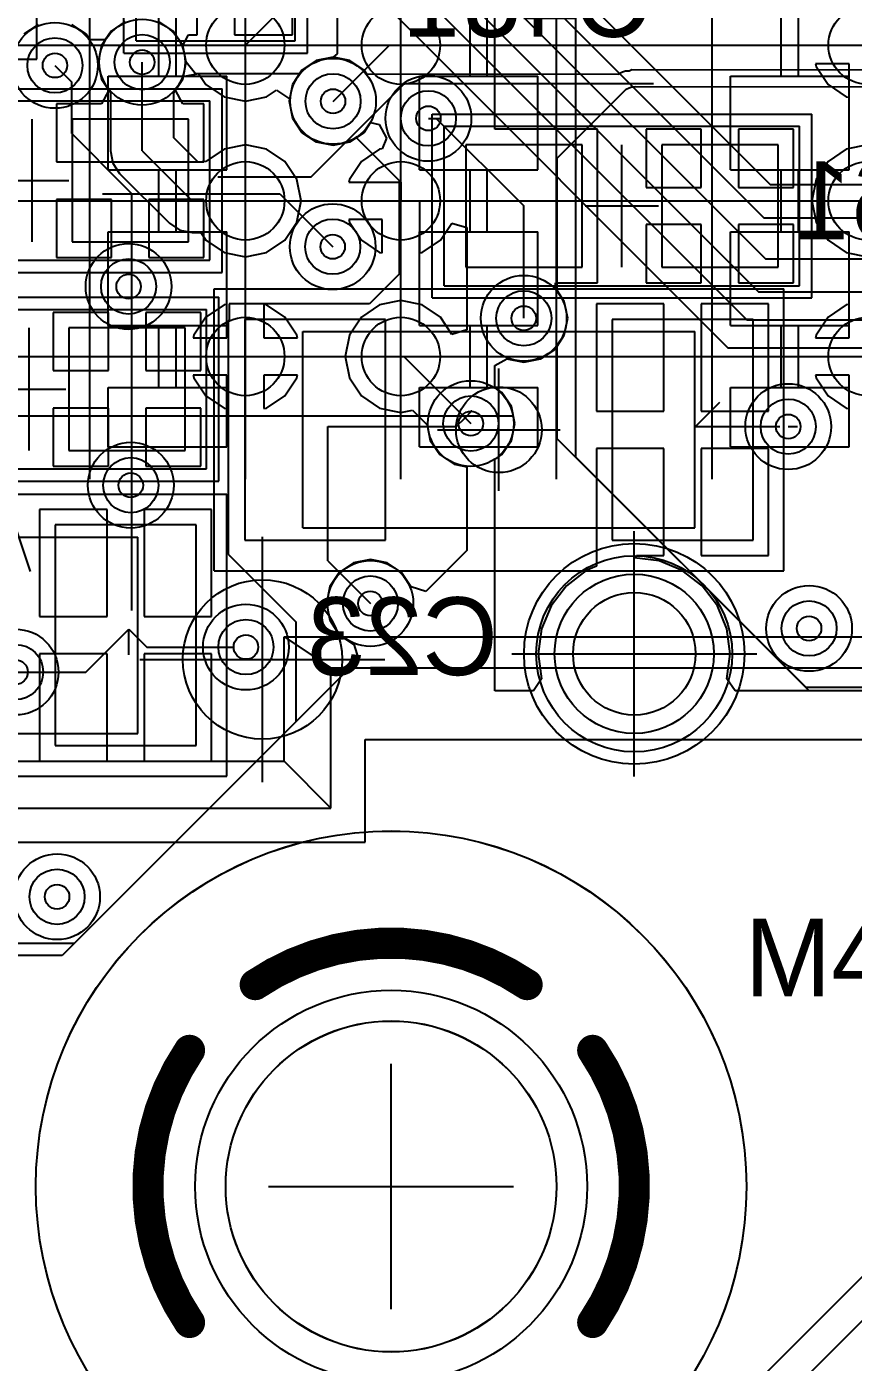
# Model space of a CAD drawing. Extents: x 28 to 300, y 18 to 330.
# Drawn here: x 140.43 to 147.17, y 117.97 to 128.86 of the extents above; entities that cross this region are included whole.
import ezdxf

# ---------------------------------------------------------------- set-up
doc = ezdxf.new("R2010")
doc.units = 0
for name, color, linetype in [('BOTTOMLAYER', 5, 'CONTINUOUS'), ('BOTTOMOVERLAY', 54, 'CONTINUOUS'), ('BOTTOMPASTE', 16, 'CONTINUOUS'), ('BOTTOMSOLDER', 6, 'CONTINUOUS'), ('DRILLDRAWING', 1, 'CONTINUOUS'), ('INTERNALPLANE1', 76, 'CONTINUOUS'), ('INTERNALPLANE6', 136, 'CONTINUOUS'), ('MECHANICAL11', 56, 'CONTINUOUS'), ('MECHANICAL14', 56, 'CONTINUOUS'), ('MECHANICAL15', 56, 'CONTINUOUS'), ('MECHANICAL16', 56, 'CONTINUOUS'), ('MECHANICAL8', 56, 'CONTINUOUS'), ('MIDLAYER1', 16, 'CONTINUOUS'), ('MIDLAYER3', 90, 'CONTINUOUS'), ('MULTILAYER', 9, 'CONTINUOUS'), ('PADHOLELAYER', 156, 'CONTINUOUS'), ('TOPLAYER', 1, 'CONTINUOUS'), ('TOPOVERLAY', 2, 'CONTINUOUS'), ('TOPPASTE', 8, 'CONTINUOUS'), ('TOPSOLDER', 216, 'CONTINUOUS'), ('VIAHOLELAYER', 16, 'CONTINUOUS')]:
    doc.layers.add(name, color=color, linetype=linetype)

msp = doc.modelspace()

# ---------------------------------------------------------------- linework, layer by layer
at = {"layer": 'BOTTOMLAYER'}
for p, q in [((142.959, 130.145), (142.959, 128.638)), ((144.247, 128.025), (144.247, 129.436)), ((141.816, 128.793), (141.816, 129.243)), ((142.121, 129.243), (142.121, 128.793)), ((142.595, 128.793), (142.595, 129.243)), ((141.23, 128.902), (141.114, 128.824)), ((141.114, 128.824), (141.036, 128.708)), ((141.699, 128.708), (141.745, 128.793)), ((141.745, 128.793), (141.816, 128.793)), ((142.121, 128.793), (142.595, 128.793)), ((141.036, 128.708), (141.009, 128.571)), ((141.726, 128.571), (141.699, 128.708)), ((141.009, 128.571), (141.036, 128.433)), ((141.699, 128.433), (141.726, 128.571)), ((142.788, 128.584), (142.672, 128.506)), ((142.926, 128.611), (142.788, 128.584)), ((142.959, 128.638), (142.926, 128.611)), ((140.656, 128.545), (140.794, 128.408)), ((142.672, 128.506), (142.594, 128.39)), ((140.794, 127.988), (140.794, 128.408)), ((141.036, 128.433), (141.096, 128.344)), ((141.639, 128.344), (141.699, 128.433)), ((142.594, 128.39), (142.567, 128.252)), ((141.096, 128.344), (141.036, 128.232)), ((141.699, 128.232), (141.639, 128.344)), ((142.567, 128.252), (142.594, 128.115)), ((141.036, 128.232), (140.668, 128.232)), ((140.668, 128.232), (140.668, 127.757)), ((141.872, 128.232), (141.699, 128.232)), ((141.872, 127.757), (141.872, 128.232)), ((140.795, 128.105), (140.795, 127.105)), ((141.745, 128.105), (140.795, 128.105)), ((141.745, 127.105), (141.745, 128.105)), ((142.594, 128.115), (142.672, 127.998)), ((143.704, 128.113), (143.769, 128.113)), ((143.769, 128.113), (144.484, 127.398)), ((143.769, 128.113), (143.799, 128.113)), ((145.086, 128.025), (144.247, 128.025)), ((145.086, 126.771), (145.086, 128.025)), ((145.932, 128.025), (145.482, 128.025)), ((145.482, 128.025), (145.482, 127.55)), ((145.932, 127.55), (145.932, 128.025)), ((146.686, 128.025), (146.236, 128.025)), ((146.236, 128.025), (146.236, 127.55)), ((146.686, 127.55), (146.686, 128.025)), ((140.794, 127.988), (141.224, 127.558)), ((142.672, 127.998), (142.788, 127.921)), ((142.788, 127.921), (142.926, 127.893)), ((142.926, 127.893), (143.063, 127.921)), ((143.063, 127.921), (143.116, 127.956)), ((143.116, 127.956), (143.467, 127.605)), ((144.009, 127.898), (144.009, 126.898)), ((144.959, 127.898), (144.009, 127.898)), ((144.959, 126.898), (144.959, 127.898)), ((145.609, 127.898), (145.609, 126.898)), ((146.559, 127.898), (145.609, 127.898)), ((146.559, 126.898), (146.559, 127.898)), ((140.668, 127.757), (141.872, 127.757)), ((143.467, 127.605), (143.467, 126.843)), ((141.043, 127.498), (141.27, 127.498)), ((141.224, 127.558), (141.284, 127.498)), ((141.27, 127.498), (141.284, 127.498)), ((141.284, 127.498), (142.491, 127.498)), ((141.284, 127.498), (141.284, 127.498)), ((141.284, 126.741), (141.284, 127.498)), ((142.491, 127.498), (142.923, 127.066)), ((145.482, 127.55), (145.932, 127.55)), ((146.236, 127.55), (146.686, 127.55)), ((141.117, 127.452), (140.668, 127.452)), ((140.668, 127.452), (140.668, 126.978)), ((141.117, 126.978), (141.117, 127.452)), ((141.872, 127.452), (141.422, 127.452)), ((141.422, 127.452), (141.422, 126.978)), ((141.872, 126.978), (141.872, 127.452)), ((144.484, 126.483), (144.484, 127.398)), ((145.932, 127.246), (145.482, 127.246)), ((145.482, 127.246), (145.482, 126.771)), ((145.932, 126.771), (145.932, 127.246)), ((146.686, 127.246), (146.236, 127.246)), ((146.236, 127.246), (146.236, 126.771)), ((146.686, 126.771), (146.686, 127.246)), ((140.795, 127.105), (141.745, 127.105)), ((140.668, 126.978), (141.117, 126.978)), ((141.422, 126.978), (141.872, 126.978)), ((143.467, 126.843), (143.224, 126.6)), ((144.009, 126.898), (144.959, 126.898)), ((145.609, 126.898), (146.559, 126.898)), ((141.284, 125.903), (141.284, 126.741)), ((144.743, 126.726), (144.743, 126.771)), ((144.743, 126.771), (145.086, 126.771)), ((144.814, 126.619), (144.743, 126.726)), ((145.482, 126.771), (145.932, 126.771)), ((146.236, 126.771), (146.686, 126.771)), ((144.842, 126.482), (144.814, 126.619)), ((141.092, 126.53), (140.642, 126.53)), ((140.642, 126.53), (140.642, 126.055)), ((141.092, 126.055), (141.092, 126.53)), ((141.846, 126.53), (141.397, 126.53)), ((141.397, 126.53), (141.397, 126.055)), ((141.846, 126.055), (141.846, 126.53)), ((143.224, 126.6), (142.078, 126.6)), ((142.078, 126.6), (142.078, 126.469)), ((145.627, 126.6), (145.078, 126.6)), ((145.078, 126.6), (145.078, 125.725)), ((145.627, 125.725), (145.627, 126.6)), ((146.482, 126.6), (145.932, 126.6)), ((145.932, 126.6), (145.932, 125.725)), ((146.482, 125.725), (146.482, 126.6)), ((140.769, 126.403), (140.769, 125.403)), ((141.719, 126.403), (140.769, 126.403)), ((141.719, 125.403), (141.719, 126.403)), ((142.078, 126.469), (142.07, 126.462)), ((142.07, 126.462), (142.07, 124.557)), ((143.355, 126.473), (142.205, 126.473)), ((142.205, 126.473), (142.205, 124.673)), ((143.355, 124.673), (143.355, 126.473)), ((144.483, 126.482), (144.484, 126.483)), ((144.814, 126.344), (144.842, 126.482)), ((146.355, 126.473), (145.205, 126.473)), ((145.205, 126.473), (145.205, 124.673)), ((146.355, 124.673), (146.355, 126.473)), ((144.737, 126.228), (144.814, 126.344)), ((144.62, 126.15), (144.737, 126.228)), ((144.247, 126.097), (144.345, 126.15)), ((144.247, 125.916), (144.247, 126.097)), ((144.345, 126.15), (144.483, 126.123)), ((144.483, 126.123), (144.62, 126.15)), ((140.642, 126.055), (141.092, 126.055)), ((141.397, 126.055), (141.846, 126.055)), ((141.284, 125.12), (141.284, 125.903)), ((144.305, 125.877), (144.247, 125.916)), ((144.383, 125.761), (144.305, 125.877)), ((141.092, 125.75), (140.642, 125.75)), ((140.642, 125.75), (140.642, 125.276)), ((141.092, 125.276), (141.092, 125.75)), ((141.846, 125.75), (141.397, 125.75)), ((141.397, 125.75), (141.397, 125.276)), ((141.846, 125.276), (141.846, 125.75)), ((144.41, 125.623), (144.383, 125.761)), ((145.884, 125.598), (146.084, 125.798)), ((143.932, 125.598), (144.004, 125.67)), ((144.004, 125.67), (144.06, 125.726)), ((144.383, 125.486), (144.41, 125.623)), ((145.078, 125.725), (145.627, 125.725)), ((145.932, 125.725), (146.482, 125.725)), ((142.884, 125.598), (143.932, 125.598)), ((142.884, 125.573), (142.884, 125.598)), ((142.884, 124.502), (142.884, 125.573)), ((145.884, 125.598), (146.574, 125.598)), ((144.305, 125.37), (144.383, 125.486)), ((145.627, 125.42), (145.078, 125.42)), ((145.078, 125.42), (145.078, 124.754)), ((145.627, 124.546), (145.627, 125.42)), ((146.482, 125.42), (145.932, 125.42)), ((145.932, 125.42), (145.932, 124.546)), ((146.482, 124.546), (146.482, 125.42)), ((140.769, 125.403), (141.719, 125.403)), ((144.247, 125.331), (144.305, 125.37)), ((144.247, 123.444), (144.247, 125.331)), ((140.642, 125.276), (141.092, 125.276)), ((141.397, 125.276), (141.846, 125.276)), ((141.284, 124.098), (141.284, 125.12)), ((141.081, 124.923), (140.531, 124.923)), ((140.531, 124.923), (140.531, 124.049)), ((141.081, 124.049), (141.081, 124.923)), ((141.935, 124.923), (141.385, 124.923)), ((141.385, 124.923), (141.385, 124.049)), ((141.935, 124.049), (141.935, 124.923)), ((141.808, 124.796), (140.658, 124.796)), ((140.658, 124.796), (140.658, 122.996)), ((141.808, 122.996), (141.808, 124.796)), ((145.078, 124.754), (145.078, 124.754)), ((145.078, 124.754), (145.078, 124.754)), ((145.078, 124.754), (145.078, 124.546)), ((142.205, 124.673), (143.355, 124.673)), ((145.205, 124.673), (146.355, 124.673)), ((142.07, 124.557), (142.078, 124.549)), ((142.078, 124.549), (142.078, 124.546)), ((142.078, 124.546), (142.081, 124.546)), ((142.081, 124.546), (142.621, 124.005)), ((145.078, 124.546), (145.078, 124.546)), ((145.078, 124.546), (145.078, 124.459)), ((145.385, 124.529), (145.402, 124.546)), ((145.402, 124.546), (145.627, 124.546)), ((145.932, 124.546), (146.482, 124.546)), ((142.884, 124.502), (143.231, 124.155)), ((144.993, 124.424), (144.831, 124.299)), ((145.078, 124.459), (144.993, 124.424)), ((145.588, 124.502), (145.385, 124.529)), ((145.777, 124.424), (145.588, 124.502)), ((145.939, 124.299), (145.777, 124.424)), ((144.831, 124.299), (144.706, 124.137)), ((146.064, 124.137), (145.939, 124.299)), ((144.706, 124.137), (144.628, 123.948)), ((146.142, 123.948), (146.064, 124.137)), ((140.531, 124.049), (141.081, 124.049)), ((141.385, 124.049), (141.935, 124.049)), ((142.621, 124.005), (142.621, 123.19)), ((140.909, 123.596), (141.221, 123.908)), ((141.221, 123.908), (141.259, 123.946)), ((141.259, 123.896), (141.259, 123.946)), ((141.259, 123.946), (141.271, 123.934)), ((141.259, 123.737), (141.259, 123.896)), ((141.271, 123.934), (141.405, 123.8)), ((144.628, 123.948), (144.601, 123.745)), ((146.169, 123.745), (146.142, 123.948)), ((141.405, 123.8), (142.113, 123.8)), ((141.081, 123.744), (140.531, 123.744)), ((140.531, 123.744), (140.531, 122.869)), ((141.081, 122.869), (141.081, 123.744)), ((141.935, 123.744), (141.385, 123.744)), ((141.385, 123.744), (141.385, 122.869)), ((141.935, 122.869), (141.935, 123.744)), ((144.601, 123.745), (144.628, 123.542)), ((146.142, 123.542), (146.169, 123.745)), ((140.335, 123.596), (140.909, 123.596)), ((144.563, 123.444), (144.247, 123.444)), ((144.628, 123.542), (144.563, 123.444)), ((146.208, 123.444), (146.142, 123.542)), ((149.2, 123.444), (146.208, 123.444)), ((142.621, 123.19), (140.813, 121.382)), ((140.658, 122.996), (141.808, 122.996)), ((140.531, 122.869), (141.081, 122.869)), ((141.385, 122.869), (141.935, 122.869)), ((140.813, 121.382), (136.482, 121.382))]:
    msp.add_line(p, q, dxfattribs=at)
for centre, radius in [((141.368, 128.571), 0.225), ((140.656, 128.545), 0.225), ((142.926, 128.252), 0.225), ((143.704, 128.113), 0.225), ((142.923, 127.066), 0.225), ((141.257, 126.741), 0.225), ((144.483, 126.482), 0.225), ((144.051, 125.623), 0.225), ((146.642, 125.598), 0.225), ((141.275, 125.12), 0.225), ((143.231, 124.155), 0.225), ((145.385, 123.745), 0.5), ((146.812, 123.952), 0.225), ((142.215, 123.8), 0.225), ((140.335, 123.596), 0.225), ((143.4, 119.4), 2.9), ((140.673, 121.763), 0.225)]:
    msp.add_circle(centre, radius, dxfattribs=at)
at = {"layer": 'BOTTOMOVERLAY'}
for p, q in [((142.748, 127.635), (143.51, 128.397)), ((143.51, 128.397), (145.542, 128.397)), ((140.47, 127.105), (140.47, 128.105)), ((145.284, 126.898), (145.284, 127.898)), ((141.986, 127.635), (142.748, 127.635)), ((140.444, 125.403), (140.444, 126.403)), ((143.73, 126.373), (144.83, 126.373)), ((143.73, 124.773), (144.83, 124.773))]:
    msp.add_line(p, q, dxfattribs=at)
at = {"layer": 'BOTTOMPASTE'}
for p, q in [((140.795, 128.105), (140.795, 127.105)), ((141.745, 128.105), (140.795, 128.105)), ((141.745, 127.105), (141.745, 128.105)), ((144.009, 127.898), (144.009, 126.898)), ((144.959, 127.898), (144.009, 127.898)), ((144.959, 126.898), (144.959, 127.898)), ((145.609, 127.898), (145.609, 126.898)), ((146.559, 127.898), (145.609, 127.898)), ((146.559, 126.898), (146.559, 127.898)), ((140.795, 127.105), (141.745, 127.105)), ((144.009, 126.898), (144.959, 126.898)), ((145.609, 126.898), (146.559, 126.898)), ((140.769, 126.403), (140.769, 125.403)), ((141.719, 126.403), (140.769, 126.403)), ((141.719, 125.403), (141.719, 126.403)), ((143.355, 126.473), (142.205, 126.473)), ((142.205, 126.473), (142.205, 124.673)), ((143.355, 124.673), (143.355, 126.473)), ((146.355, 126.473), (145.205, 126.473)), ((145.205, 126.473), (145.205, 124.673)), ((146.355, 124.673), (146.355, 126.473)), ((140.769, 125.403), (141.719, 125.403)), ((141.808, 124.796), (140.658, 124.796)), ((140.658, 124.796), (140.658, 122.996)), ((141.808, 122.996), (141.808, 124.796)), ((142.205, 124.673), (143.355, 124.673)), ((145.205, 124.673), (146.355, 124.673)), ((140.658, 122.996), (141.808, 122.996))]:
    msp.add_line(p, q, dxfattribs=at)
at = {"layer": 'BOTTOMSOLDER'}
for p, q in [((140.795, 128.105), (140.795, 127.105)), ((141.745, 128.105), (140.795, 128.105)), ((141.745, 127.105), (141.745, 128.105)), ((144.009, 127.898), (144.009, 126.898)), ((144.959, 127.898), (144.009, 127.898)), ((144.959, 126.898), (144.959, 127.898)), ((145.609, 127.898), (145.609, 126.898)), ((146.559, 127.898), (145.609, 127.898)), ((146.559, 126.898), (146.559, 127.898)), ((140.795, 127.105), (141.745, 127.105)), ((144.009, 126.898), (144.959, 126.898)), ((145.609, 126.898), (146.559, 126.898)), ((140.769, 126.403), (140.769, 125.403)), ((141.719, 126.403), (140.769, 126.403)), ((141.719, 125.403), (141.719, 126.403)), ((143.355, 126.473), (142.205, 126.473)), ((142.205, 126.473), (142.205, 124.673)), ((143.355, 124.673), (143.355, 126.473)), ((146.355, 126.473), (145.205, 126.473)), ((145.205, 126.473), (145.205, 124.673)), ((146.355, 124.673), (146.355, 126.473)), ((140.769, 125.403), (141.719, 125.403)), ((141.808, 124.796), (140.658, 124.796)), ((140.658, 124.796), (140.658, 122.996)), ((141.808, 122.996), (141.808, 124.796)), ((142.205, 124.673), (143.355, 124.673)), ((145.205, 124.673), (146.355, 124.673)), ((140.658, 122.996), (141.808, 122.996))]:
    msp.add_line(p, q, dxfattribs=at)
for centre, radius in [((145.385, 123.745), 0.8), ((143.4, 119.4), 2.9)]:
    msp.add_circle(centre, radius, dxfattribs=at)
at = {"layer": 'DRILLDRAWING'}
for centre, radius in [((140.656, 128.545), 0.1), ((141.368, 128.571), 0.1), ((142.926, 128.252), 0.1), ((143.704, 128.113), 0.1), ((142.923, 127.066), 0.1), ((141.257, 126.741), 0.1), ((144.483, 126.482), 0.1), ((144.051, 125.623), 0.1), ((146.642, 125.598), 0.1), ((141.275, 125.12), 0.1), ((145.385, 123.745), 0.65), ((143.231, 124.155), 0.1), ((146.812, 123.952), 0.1), ((142.215, 123.8), 0.1), ((140.335, 123.596), 0.1), ((140.673, 121.763), 0.1), ((143.4, 119.4), 1.35)]:
    msp.add_circle(centre, radius, dxfattribs=at)
at = {"layer": 'INTERNALPLANE1'}
for centre, radius in [((141.368, 128.571), 0.35), ((142.926, 128.252), 0.35), ((143.704, 128.113), 0.35), ((144.483, 126.482), 0.35), ((144.051, 125.623), 0.35), ((146.642, 125.598), 0.35), ((145.385, 123.745), 0.9), ((143.231, 124.155), 0.35), ((146.812, 123.952), 0.35), ((143.4, 119.4), 1.6)]:
    msp.add_circle(centre, radius, dxfattribs=at)
at = {"layer": 'INTERNALPLANE6', "const_width": 0.254}
for points in [[(142.29, 121.046, -0.305731), (144.51, 121.046)], [(141.754, 118.29, -0.305731), (141.754, 120.51)], [(145.046, 120.51, -0.305731), (145.046, 118.29)]]:
    msp.add_lwpolyline(points, format="xyb", dxfattribs=at)
at = {"layer": 'INTERNALPLANE6', "const_width": 0.127}
for points in [[(142.227, 121.046, 1), (142.354, 121.046, 1)], [(144.447, 121.046, 1), (144.574, 121.046, 1)], [(141.691, 120.51, 1), (141.818, 120.51, 1)], [(144.982, 120.51, 1), (145.109, 120.51, 1)], [(141.691, 118.29, 1), (141.818, 118.29, 1)], [(144.982, 118.29, 1), (145.109, 118.29, 1)]]:
    msp.add_lwpolyline(points, format="xyb", close=True, dxfattribs=at)
at = {"layer": 'INTERNALPLANE6'}
for centre, radius in [((140.656, 128.545), 0.35), ((142.923, 127.066), 0.35), ((141.257, 126.741), 0.35), ((146.642, 125.598), 0.35), ((141.275, 125.12), 0.35), ((145.385, 123.745), 0.9), ((146.812, 123.952), 0.35), ((142.215, 123.8), 0.35), ((140.335, 123.596), 0.35), ((140.673, 121.763), 0.35)]:
    msp.add_circle(centre, radius, dxfattribs=at)
at = {"layer": 'MECHANICAL11'}
for p, q in [((139.776, 125.685), (144.4, 125.685)), ((140.03, 125.685), (140.453, 124.415)), ((142.35, 123.699), (142.35, 124.699)), ((141.35, 123.699), (142.35, 123.699)), ((142.35, 122.699), (142.35, 123.699)), ((142.35, 123.699), (143.35, 123.699)), ((143.4, 119.399), (143.4, 120.399)), ((142.4, 119.399), (143.4, 119.399)), ((143.4, 118.399), (143.4, 119.399)), ((143.4, 119.399), (144.4, 119.399))]:
    msp.add_line(p, q, dxfattribs=at)
for centre, radius in [((142.35, 123.699), 0.65), ((143.4, 119.399), 2.9), ((143.4, 119.399), 1.35)]:
    msp.add_circle(centre, radius, dxfattribs=at)
at = {"layer": 'MECHANICAL14'}
for p, q in [((141.318, 128.745), (141.318, 131.645)), ((142.618, 128.745), (142.618, 131.645)), ((141.505, 128.456), (141.505, 128.964)), ((141.645, 128.456), (141.645, 128.964)), ((144.045, 128.456), (144.045, 128.964)), ((144.185, 128.456), (144.185, 128.964)), ((146.585, 128.456), (146.585, 128.964)), ((146.725, 128.456), (146.725, 128.964)), ((141.318, 128.745), (142.618, 128.745)), ((141.091, 127.694), (141.091, 128.456)), ((141.091, 128.456), (142.059, 128.456)), ((142.059, 127.694), (142.059, 128.456)), ((143.631, 127.694), (143.631, 128.456)), ((143.631, 128.456), (144.599, 128.456)), ((144.599, 127.694), (144.599, 128.456)), ((146.171, 127.694), (146.171, 128.456)), ((146.171, 128.456), (147.139, 128.456)), ((147.139, 127.694), (147.139, 128.456)), ((139.02, 128.255), (141.92, 128.255)), ((141.92, 126.955), (141.92, 128.255)), ((143.834, 126.748), (143.834, 128.048)), ((143.834, 128.048), (146.734, 128.048)), ((146.734, 126.748), (146.734, 128.048)), ((141.091, 127.694), (142.059, 127.694)), ((141.505, 127.186), (141.505, 127.694)), ((141.645, 127.186), (141.645, 127.694)), ((143.631, 127.694), (144.599, 127.694)), ((144.045, 127.186), (144.045, 127.694)), ((144.185, 127.186), (144.185, 127.694)), ((146.171, 127.694), (147.139, 127.694)), ((146.585, 127.186), (146.585, 127.694)), ((146.725, 127.186), (146.725, 127.694)), ((141.091, 126.424), (141.091, 127.186)), ((141.091, 127.186), (142.059, 127.186)), ((142.059, 126.424), (142.059, 127.186)), ((143.631, 126.424), (143.631, 127.186)), ((143.631, 127.186), (144.599, 127.186)), ((144.599, 126.424), (144.599, 127.186)), ((146.171, 126.424), (146.171, 127.186)), ((146.171, 127.186), (147.139, 127.186)), ((147.139, 126.424), (147.139, 127.186)), ((139.02, 126.955), (141.92, 126.955)), ((143.834, 126.748), (146.734, 126.748)), ((138.994, 126.553), (141.894, 126.553)), ((141.894, 125.253), (141.894, 126.553)), ((141.091, 126.424), (142.059, 126.424)), ((141.505, 125.916), (141.505, 126.424)), ((141.645, 125.916), (141.645, 126.424)), ((143.631, 126.424), (144.599, 126.424)), ((144.045, 125.916), (144.045, 126.424)), ((144.185, 125.916), (144.185, 126.424)), ((146.171, 126.424), (147.139, 126.424)), ((146.585, 125.916), (146.585, 126.424)), ((146.725, 125.916), (146.725, 126.424)), ((142.68, 126.373), (145.88, 126.373)), ((142.68, 124.773), (142.68, 126.373)), ((145.88, 124.773), (145.88, 126.373)), ((141.091, 125.433), (141.091, 125.916)), ((141.091, 125.916), (142.059, 125.916)), ((142.059, 125.433), (142.059, 125.916)), ((143.631, 125.433), (143.631, 125.916)), ((143.631, 125.916), (144.599, 125.916)), ((144.599, 125.433), (144.599, 125.916)), ((146.171, 125.433), (146.171, 125.916)), ((146.171, 125.916), (147.139, 125.916)), ((147.139, 125.433), (147.139, 125.916)), ((141.091, 125.433), (142.059, 125.433)), ((143.631, 125.433), (144.599, 125.433)), ((146.171, 125.433), (147.139, 125.433)), ((138.994, 125.253), (141.894, 125.253)), ((142.68, 124.773), (145.88, 124.773)), ((138.133, 124.696), (141.333, 124.696)), ((141.333, 123.096), (141.333, 124.696)), ((142.528, 123.884), (142.909, 123.63)), ((142.528, 122.868), (142.528, 123.884)), ((142.528, 123.884), (148.243, 123.884)), ((142.909, 123.63), (147.862, 123.63)), ((142.909, 122.487), (142.909, 123.63)), ((138.133, 123.096), (141.333, 123.096)), ((143.188, 122.208), (143.188, 123.046)), ((143.188, 123.046), (147.582, 123.046)), ((139.53, 122.868), (142.528, 122.868)), ((142.528, 122.868), (142.909, 122.487)), ((139.149, 122.487), (142.909, 122.487)), ((138.768, 122.208), (143.188, 122.208))]:
    msp.add_line(p, q, dxfattribs=at)
at = {"layer": 'MECHANICAL15'}
for p, q in [((141.218, 128.645), (141.218, 131.745)), ((142.718, 128.645), (142.718, 131.745)), ((140.508, 128.595), (140.508, 131.695)), ((139.008, 128.595), (140.508, 128.595)), ((141.218, 128.645), (142.718, 128.645)), ((143.734, 128.148), (146.834, 128.148)), ((143.734, 126.648), (143.734, 128.148)), ((146.834, 126.648), (146.834, 128.148)), ((145.284, 127.098), (145.284, 127.698)), ((144.984, 127.398), (145.584, 127.398)), ((143.734, 126.648), (146.834, 126.648)), ((137.408, 125.046), (142.058, 125.046)), ((142.058, 122.746), (142.058, 125.046)), ((137.408, 122.746), (142.058, 122.746))]:
    msp.add_line(p, q, dxfattribs=at)
at = {"layer": 'MECHANICAL16'}
for p, q in [((138.92, 128.355), (142.02, 128.355)), ((142.02, 126.855), (142.02, 128.355)), ((140.47, 127.305), (140.47, 127.905)), ((140.17, 127.605), (140.77, 127.605)), ((138.92, 126.855), (142.02, 126.855)), ((141.955, 126.723), (146.605, 126.723)), ((141.955, 124.423), (141.955, 126.723)), ((146.605, 124.423), (146.605, 126.723)), ((138.894, 126.653), (141.994, 126.653)), ((141.994, 125.153), (141.994, 126.653)), ((140.444, 125.603), (140.444, 126.203)), ((144.28, 125.073), (144.28, 126.073)), ((140.144, 125.903), (140.744, 125.903)), ((143.78, 125.573), (144.78, 125.573)), ((138.894, 125.153), (141.994, 125.153)), ((141.955, 124.423), (146.605, 124.423))]:
    msp.add_line(p, q, dxfattribs=at)
msp.add_circle((144.28, 125.573), 0.35, dxfattribs=at)
at = {"layer": 'MECHANICAL8'}
for p, q in [((140.94, 128.71), (140.94, 129.71)), ((142.21, 128.71), (142.21, 129.71)), ((143.48, 128.71), (143.48, 129.71)), ((144.75, 128.71), (144.75, 129.71)), ((146.02, 128.71), (146.02, 129.71)), ((139.67, 128.71), (140.67, 128.71)), ((139.94, 128.71), (140.94, 128.71)), ((140.94, 127.71), (140.94, 128.71)), ((140.94, 128.71), (141.94, 128.71)), ((141.21, 128.71), (142.21, 128.71)), ((142.21, 127.71), (142.21, 128.71)), ((142.21, 128.71), (143.21, 128.71)), ((142.48, 128.71), (143.48, 128.71)), ((143.48, 127.71), (143.48, 128.71)), ((143.48, 128.71), (144.48, 128.71)), ((143.75, 128.71), (144.75, 128.71)), ((144.75, 127.71), (144.75, 128.71)), ((144.75, 128.71), (145.75, 128.71)), ((145.02, 128.71), (146.02, 128.71)), ((146.02, 127.71), (146.02, 128.71)), ((146.02, 128.71), (147.02, 128.71)), ((146.29, 128.71), (147.29, 128.71)), ((140.94, 127.44), (140.94, 128.44)), ((142.21, 127.44), (142.21, 128.44)), ((143.48, 127.44), (143.48, 128.44)), ((144.75, 127.44), (144.75, 128.44)), ((146.02, 127.44), (146.02, 128.44)), ((139.67, 127.44), (140.67, 127.44)), ((139.94, 127.44), (140.94, 127.44)), ((140.94, 126.44), (140.94, 127.44)), ((140.94, 127.44), (141.94, 127.44)), ((141.21, 127.44), (142.21, 127.44)), ((142.21, 126.44), (142.21, 127.44)), ((142.21, 127.44), (143.21, 127.44)), ((142.48, 127.44), (143.48, 127.44)), ((143.48, 126.44), (143.48, 127.44)), ((143.48, 127.44), (144.48, 127.44)), ((143.75, 127.44), (144.75, 127.44)), ((144.75, 126.44), (144.75, 127.44)), ((144.75, 127.44), (145.75, 127.44)), ((145.02, 127.44), (146.02, 127.44)), ((146.02, 126.44), (146.02, 127.44)), ((146.02, 127.44), (147.02, 127.44)), ((146.29, 127.44), (147.29, 127.44)), ((140.94, 126.17), (140.94, 127.17)), ((142.21, 126.17), (142.21, 127.17)), ((143.48, 126.17), (143.48, 127.17)), ((144.75, 126.17), (144.75, 127.17)), ((146.02, 126.17), (146.02, 127.17)), ((139.67, 126.17), (140.67, 126.17)), ((139.94, 126.17), (140.94, 126.17)), ((140.94, 125.17), (140.94, 126.17)), ((140.94, 126.17), (141.94, 126.17)), ((141.21, 126.17), (142.21, 126.17)), ((142.21, 125.17), (142.21, 126.17)), ((142.21, 126.17), (143.21, 126.17)), ((142.48, 126.17), (143.48, 126.17)), ((143.48, 125.17), (143.48, 126.17)), ((143.48, 126.17), (144.48, 126.17)), ((143.75, 126.17), (144.75, 126.17)), ((144.75, 125.17), (144.75, 126.17)), ((144.75, 126.17), (145.75, 126.17)), ((145.02, 126.17), (146.02, 126.17)), ((146.02, 125.17), (146.02, 126.17)), ((146.02, 126.17), (147.02, 126.17)), ((146.29, 126.17), (147.29, 126.17)), ((145.385, 123.745), (145.385, 124.745)), ((144.385, 123.745), (145.385, 123.745)), ((145.385, 122.745), (145.385, 123.745)), ((145.385, 123.745), (146.385, 123.745))]:
    msp.add_line(p, q, dxfattribs=at)
at = {"layer": 'MIDLAYER1'}
for p, q in [((143.946, 130.121), (146.495, 127.572)), ((143.851, 129.893), (146.444, 127.301)), ((143.757, 129.664), (146.455, 126.966)), ((143.662, 129.436), (146.399, 126.699)), ((144.032, 115.451), (157.856, 129.275)), ((143.567, 129.207), (146.304, 126.47)), ((144.137, 115.197), (157.962, 129.021)), ((143.411, 128.978), (146.148, 126.242)), ((146.495, 127.572), (152.426, 127.572)), ((146.444, 127.301), (152.478, 127.301)), ((146.455, 126.966), (152.466, 126.966)), ((146.399, 126.699), (152.523, 126.699)), ((146.304, 126.47), (152.617, 126.47)), ((146.148, 126.242), (152.712, 126.242))]:
    msp.add_line(p, q, dxfattribs=at)
for centre, radius in [((141.368, 128.571), 0.225), ((140.656, 128.545), 0.225), ((142.926, 128.252), 0.225), ((143.704, 128.113), 0.225), ((142.923, 127.066), 0.225), ((141.257, 126.741), 0.225), ((144.483, 126.482), 0.225), ((144.051, 125.623), 0.225), ((146.642, 125.598), 0.225), ((141.275, 125.12), 0.225), ((143.231, 124.155), 0.225), ((145.385, 123.745), 0.5), ((146.812, 123.952), 0.225), ((142.215, 123.8), 0.225), ((140.335, 123.596), 0.225), ((143.4, 119.4), 2.9), ((140.673, 121.763), 0.225)]:
    msp.add_circle(centre, radius, dxfattribs=at)
at = {"layer": 'MIDLAYER3'}
for p, q in [((141.23, 128.902), (141.114, 128.824)), ((141.621, 128.824), (141.505, 128.902)), ((140.519, 128.877), (140.403, 128.799)), ((140.91, 128.799), (140.794, 128.877)), ((140.94, 128.754), (140.91, 128.799)), ((141.114, 128.824), (141.067, 128.754)), ((141.699, 128.708), (141.621, 128.824)), ((141.067, 128.754), (140.94, 128.754)), ((141.726, 128.571), (141.699, 128.708)), ((141.804, 128.476), (141.726, 128.571)), ((142.788, 128.584), (142.672, 128.506)), ((142.926, 128.611), (142.788, 128.584)), ((143.063, 128.584), (142.926, 128.611)), ((143.18, 128.506), (143.063, 128.584)), ((142.651, 128.475), (141.804, 128.476)), ((142.672, 128.506), (142.651, 128.475)), ((143.201, 128.474), (143.18, 128.506)), ((145.258, 128.47), (143.201, 128.474)), ((145.267, 128.479), (145.258, 128.47)), ((145.289, 128.489), (145.267, 128.479)), ((145.313, 128.499), (145.289, 128.489)), ((145.289, 128.489), (145.289, 128.489)), ((145.341, 128.499), (145.313, 128.499)), ((145.342, 128.499), (145.341, 128.499)), ((145.366, 128.509), (145.342, 128.499)), ((145.342, 128.499), (145.342, 128.499)), ((145.342, 128.499), (145.342, 128.499)), ((147.473, 128.507), (145.366, 128.509)), ((144.755, 127.787), (145.32, 128.352)), ((145.32, 128.352), (145.342, 128.362)), ((145.342, 128.362), (145.365, 128.371)), ((145.342, 128.362), (145.342, 128.362)), ((145.342, 128.362), (145.342, 128.362)), ((145.342, 128.362), (145.342, 128.362)), ((145.365, 128.371), (145.39, 128.37)), ((145.39, 128.37), (145.392, 128.372)), ((145.392, 128.372), (147.446, 128.37)), ((144.755, 126.709), (144.755, 127.787)), ((144.814, 126.619), (144.755, 126.709)), ((144.842, 126.482), (144.814, 126.619)), ((144.814, 126.344), (144.842, 126.482)), ((144.755, 126.255), (144.814, 126.344)), ((144.755, 125.499), (144.755, 126.255)), ((146.788, 123.469), (144.755, 125.499)), ((150.127, 123.469), (146.788, 123.469))]:
    msp.add_line(p, q, dxfattribs=at)
for centre, radius in [((141.368, 128.571), 0.225), ((140.656, 128.545), 0.225), ((142.926, 128.252), 0.225), ((143.704, 128.113), 0.225), ((142.923, 127.066), 0.225), ((141.257, 126.741), 0.225), ((144.483, 126.482), 0.225), ((144.051, 125.623), 0.225), ((146.642, 125.598), 0.225), ((141.275, 125.12), 0.225), ((143.231, 124.155), 0.225), ((145.385, 123.745), 0.5), ((146.812, 123.952), 0.225), ((142.215, 123.8), 0.225), ((140.335, 123.596), 0.225), ((143.4, 119.4), 2.9), ((140.673, 121.763), 0.225)]:
    msp.add_circle(centre, radius, dxfattribs=at)
at = {"layer": 'MULTILAYER'}
for centre, radius in [((141.368, 128.571), 0.225), ((140.656, 128.545), 0.225), ((142.926, 128.252), 0.225), ((143.704, 128.113), 0.225), ((142.923, 127.066), 0.225), ((141.257, 126.741), 0.225), ((144.483, 126.482), 0.225), ((144.051, 125.623), 0.225), ((146.642, 125.598), 0.225), ((141.275, 125.12), 0.225), ((143.231, 124.155), 0.225), ((145.385, 123.745), 0.5), ((146.812, 123.952), 0.225), ((142.215, 123.8), 0.225), ((140.335, 123.596), 0.225), ((143.4, 119.4), 2.9), ((140.673, 121.763), 0.225)]:
    msp.add_circle(centre, radius, dxfattribs=at)
at = {"layer": 'PADHOLELAYER'}
for centre, radius in [((145.385, 123.745), 0.65), ((143.4, 119.4), 1.35)]:
    msp.add_circle(centre, radius, dxfattribs=at)
at = {"layer": 'TOPLAYER'}
for p, q in [((144.907, 125.349), (144.907, 129.464)), ((142.21, 128.71), (142.741, 129.241)), ((141.23, 128.902), (141.114, 128.824)), ((141.114, 128.824), (141.036, 128.708)), ((141.036, 128.708), (141.009, 128.571)), ((142.927, 128.251), (143.387, 128.71)), ((143.387, 128.71), (143.48, 128.71)), ((141.009, 128.571), (141.036, 128.433)), ((141.368, 127.847), (141.368, 128.571)), ((141.703, 128.453), (141.828, 128.478)), ((141.828, 128.478), (141.888, 128.388)), ((147.138, 128.558), (146.865, 128.558)), ((146.865, 128.558), (146.869, 128.536)), ((146.869, 128.536), (146.968, 128.388)), ((147.138, 128.285), (147.138, 128.558)), ((141.036, 128.433), (141.109, 128.325)), ((141.627, 128.325), (141.699, 128.433)), ((141.699, 128.433), (141.703, 128.453)), ((141.888, 128.388), (142.036, 128.289)), ((146.968, 128.388), (147.116, 128.289)), ((141.109, 128.325), (141.109, 127.847)), ((141.627, 127.954), (141.627, 128.325)), ((142.036, 128.289), (142.21, 128.254)), ((142.21, 128.254), (142.384, 128.289)), ((142.384, 128.289), (142.465, 128.343)), ((142.465, 128.343), (142.571, 128.272)), ((142.571, 128.272), (142.567, 128.252)), ((142.567, 128.252), (142.594, 128.115)), ((147.116, 128.289), (147.138, 128.285)), ((142.594, 128.115), (142.672, 127.998)), ((143.18, 127.998), (143.233, 128.078)), ((143.233, 128.078), (143.303, 128.064)), ((143.303, 128.064), (143.363, 127.952)), ((141.825, 127.756), (141.627, 127.954)), ((142.672, 127.998), (142.788, 127.921)), ((142.788, 127.921), (142.926, 127.893)), ((142.926, 127.893), (143.063, 127.921)), ((143.063, 127.921), (143.18, 127.998)), ((143.363, 127.952), (143.327, 127.865)), ((141.109, 127.847), (141.109, 127.847)), ((141.109, 127.847), (141.109, 127.847)), ((141.109, 127.847), (141.128, 127.748)), ((141.368, 127.847), (141.775, 127.44)), ((142.036, 127.861), (141.888, 127.762)), ((142.21, 127.896), (142.036, 127.861)), ((142.384, 127.861), (142.21, 127.896)), ((142.532, 127.762), (142.384, 127.861)), ((143.306, 127.861), (143.158, 127.762)), ((143.327, 127.865), (143.306, 127.861)), ((147.116, 127.861), (146.968, 127.762)), ((147.29, 127.896), (147.116, 127.861)), ((141.128, 127.748), (141.184, 127.664)), ((141.888, 127.762), (141.825, 127.756)), ((142.631, 127.614), (142.532, 127.762)), ((143.158, 127.762), (143.059, 127.614)), ((146.968, 127.762), (146.869, 127.614)), ((141.184, 127.664), (141.592, 127.257)), ((142.666, 127.44), (142.631, 127.614)), ((143.059, 127.614), (143.055, 127.592)), ((143.055, 127.592), (143.48, 127.592)), ((143.48, 127.592), (143.48, 127.44)), ((146.869, 127.614), (146.834, 127.44)), ((141.775, 127.44), (142.21, 127.44)), ((142.631, 127.266), (142.666, 127.44)), ((143.48, 127.44), (143.632, 127.44)), ((143.632, 127.44), (143.632, 127.015)), ((146.834, 127.44), (146.869, 127.266)), ((141.592, 127.257), (141.676, 127.201)), ((142.532, 127.118), (142.631, 127.266)), ((143.328, 127.288), (143.055, 127.288)), ((143.055, 127.288), (143.059, 127.266)), ((143.059, 127.266), (143.158, 127.118)), ((143.328, 127.015), (143.328, 127.288)), ((143.802, 127.118), (143.896, 127.259)), ((143.896, 127.259), (144.018, 127.222)), ((146.869, 127.266), (146.968, 127.118)), ((141.676, 127.201), (141.775, 127.181)), ((141.775, 127.181), (141.846, 127.181)), ((141.846, 127.181), (141.888, 127.118)), ((144.018, 127.222), (144.018, 126.388)), ((141.888, 127.118), (142.036, 127.019)), ((142.384, 127.019), (142.532, 127.118)), ((143.158, 127.118), (143.306, 127.019)), ((143.654, 127.019), (143.802, 127.118)), ((146.968, 127.118), (147.116, 127.019)), ((142.036, 127.019), (142.21, 126.984)), ((142.21, 126.984), (142.384, 127.019)), ((143.306, 127.019), (143.328, 127.015)), ((143.632, 127.015), (143.654, 127.019)), ((147.116, 127.019), (147.29, 126.984)), ((143.48, 126.626), (143.306, 126.591)), ((143.654, 126.591), (143.48, 126.626)), ((142.036, 126.591), (141.888, 126.492)), ((142.058, 126.595), (142.036, 126.591)), ((142.058, 126.322), (142.058, 126.595)), ((142.384, 126.591), (142.362, 126.595)), ((142.362, 126.595), (142.362, 126.322)), ((142.532, 126.492), (142.384, 126.591)), ((143.306, 126.591), (143.158, 126.492)), ((143.802, 126.492), (143.654, 126.591)), ((147.116, 126.591), (146.968, 126.492)), ((147.138, 126.595), (147.116, 126.591)), ((147.138, 126.322), (147.138, 126.595)), ((141.888, 126.492), (141.789, 126.344)), ((142.631, 126.344), (142.532, 126.492)), ((143.158, 126.492), (143.059, 126.344)), ((143.896, 126.351), (143.802, 126.492)), ((144.018, 126.388), (143.896, 126.351)), ((146.968, 126.492), (146.869, 126.344)), ((141.789, 126.344), (141.785, 126.322)), ((141.785, 126.322), (142.058, 126.322)), ((142.362, 126.322), (142.636, 126.322)), ((142.636, 126.322), (142.631, 126.344)), ((143.059, 126.344), (143.024, 126.17)), ((146.869, 126.344), (146.865, 126.322)), ((146.865, 126.322), (147.138, 126.322)), ((143.024, 126.17), (143.059, 125.996)), ((143.48, 126.17), (143.504, 126.17)), ((143.504, 126.17), (144.051, 125.623)), ((142.058, 126.018), (141.785, 126.018)), ((141.785, 126.018), (141.789, 125.996)), ((141.789, 125.996), (141.888, 125.848)), ((142.058, 125.745), (142.058, 126.018)), ((142.636, 126.018), (142.362, 126.018)), ((142.362, 126.018), (142.362, 125.745)), ((142.532, 125.848), (142.631, 125.996)), ((142.631, 125.996), (142.636, 126.018)), ((143.059, 125.996), (143.158, 125.848)), ((147.138, 126.018), (146.865, 126.018)), ((146.865, 126.018), (146.869, 125.996)), ((146.869, 125.996), (146.968, 125.848)), ((147.138, 125.745), (147.138, 126.018)), ((141.888, 125.848), (142.036, 125.749)), ((142.384, 125.749), (142.532, 125.848)), ((143.158, 125.848), (143.306, 125.749)), ((146.968, 125.848), (147.116, 125.749)), ((142.036, 125.749), (142.058, 125.745)), ((142.362, 125.745), (142.384, 125.749)), ((143.306, 125.749), (143.48, 125.714)), ((143.48, 125.714), (143.575, 125.733)), ((143.575, 125.733), (143.694, 125.614)), ((147.116, 125.749), (147.138, 125.745)), ((144.051, 125.726), (144.06, 125.726)), ((143.694, 125.614), (143.719, 125.486)), ((146.642, 125.598), (146.718, 125.598)), ((143.719, 125.486), (143.797, 125.37)), ((143.797, 125.37), (143.914, 125.292)), ((146.812, 123.444), (144.907, 125.349)), ((143.914, 125.292), (144.018, 125.271)), ((144.018, 125.271), (144.018, 124.587)), ((141.275, 125.12), (141.288, 125.12)), ((144.018, 124.587), (143.684, 124.253)), ((143.093, 124.487), (142.977, 124.409)), ((143.231, 124.514), (143.093, 124.487)), ((143.368, 124.487), (143.231, 124.514)), ((143.484, 124.409), (143.368, 124.487)), ((142.977, 124.409), (142.899, 124.293)), ((143.562, 124.293), (143.484, 124.409)), ((142.899, 124.293), (142.872, 124.155)), ((143.563, 124.29), (143.562, 124.293)), ((143.684, 124.253), (143.563, 124.29)), ((142.872, 124.155), (142.899, 124.018)), ((142.899, 124.018), (142.977, 123.901)), ((142.977, 123.901), (143.093, 123.824)), ((143.093, 123.824), (143.096, 123.823)), ((143.096, 123.823), (143.133, 123.702)), ((143.133, 123.702), (140.716, 121.285)), ((150.089, 123.444), (146.812, 123.444)), ((140.716, 121.285), (136.525, 121.285))]:
    msp.add_line(p, q, dxfattribs=at)
for centre, radius in [((142.21, 128.71), 0.32), ((143.48, 128.71), 0.32), ((147.29, 128.71), 0.32), ((141.368, 128.571), 0.225), ((140.656, 128.545), 0.225), ((142.926, 128.252), 0.225), ((143.704, 128.113), 0.225), ((142.21, 127.44), 0.32), ((143.48, 127.44), 0.32), ((147.29, 127.44), 0.32), ((142.923, 127.066), 0.225), ((141.257, 126.741), 0.225), ((144.483, 126.482), 0.225), ((142.21, 126.17), 0.32), ((143.48, 126.17), 0.32), ((147.29, 126.17), 0.32), ((144.051, 125.623), 0.225), ((146.642, 125.598), 0.225), ((141.275, 125.12), 0.225), ((143.231, 124.155), 0.225), ((145.385, 123.745), 0.5), ((146.812, 123.952), 0.225), ((142.215, 123.8), 0.225), ((140.335, 123.596), 0.225), ((143.4, 119.4), 2.9), ((140.673, 121.763), 0.225)]:
    msp.add_circle(centre, radius, dxfattribs=at)
at = {"layer": 'TOPOVERLAY'}
for p, q in [((142.528, 123.884), (143.992, 123.884)), ((142.528, 123.884), (142.909, 123.63)), ((142.528, 122.868), (142.528, 123.884)), ((146.778, 123.884), (148.243, 123.884)), ((142.909, 123.63), (143.99, 123.63)), ((142.909, 122.487), (142.909, 123.63)), ((146.78, 123.63), (147.862, 123.63)), ((143.188, 123.046), (144.172, 123.046)), ((146.598, 123.046), (147.582, 123.046)), ((139.53, 122.868), (142.528, 122.868)), ((142.528, 122.868), (142.909, 122.487)), ((139.149, 122.487), (142.909, 122.487))]:
    msp.add_line(p, q, dxfattribs=at)
at = {"layer": 'TOPPASTE'}
for centre in [(142.21, 128.71), (143.48, 128.71), (147.29, 128.71), (142.21, 127.44), (143.48, 127.44), (147.29, 127.44), (142.21, 126.17), (143.48, 126.17), (147.29, 126.17)]:
    msp.add_circle(centre, 0.32, dxfattribs=at)
at = {"layer": 'TOPSOLDER'}
for centre, radius in [((142.21, 128.71), 0.32), ((143.48, 128.71), 0.32), ((147.29, 128.71), 0.32), ((142.21, 127.44), 0.32), ((143.48, 127.44), 0.32), ((147.29, 127.44), 0.32), ((142.21, 126.17), 0.32), ((143.48, 126.17), 0.32), ((147.29, 126.17), 0.32), ((145.385, 123.745), 0.8), ((143.4, 119.4), 2.9)]:
    msp.add_circle(centre, radius, dxfattribs=at)
at = {"layer": 'VIAHOLELAYER'}
for centre in [(140.656, 128.545), (141.368, 128.571), (142.926, 128.252), (143.704, 128.113), (142.923, 127.066), (141.257, 126.741), (144.483, 126.482), (144.051, 125.623), (146.642, 125.598), (141.275, 125.12), (143.231, 124.155), (146.812, 123.952), (142.215, 123.8), (140.335, 123.596), (140.673, 121.763)]:
    msp.add_circle(centre, 0.1, dxfattribs=at)

# ---------------------------------------------------------------- texts
at = {"layer": 'BOTTOMOVERLAY', "text_generation_flag": 2}
for s, p in [('C431', (145.542, 128.778)), ('C161', (148.717, 127.127)), ('C23', (144.272, 123.571))]:
    msp.add_text(s, height=0.635, dxfattribs=at).set_placement(p)
at = {"layer": 'TOPOVERLAY'}
msp.add_text('M4', height=0.635, dxfattribs=at).set_placement((146.286, 120.95))

doc.saveas('drawing.dxf')
